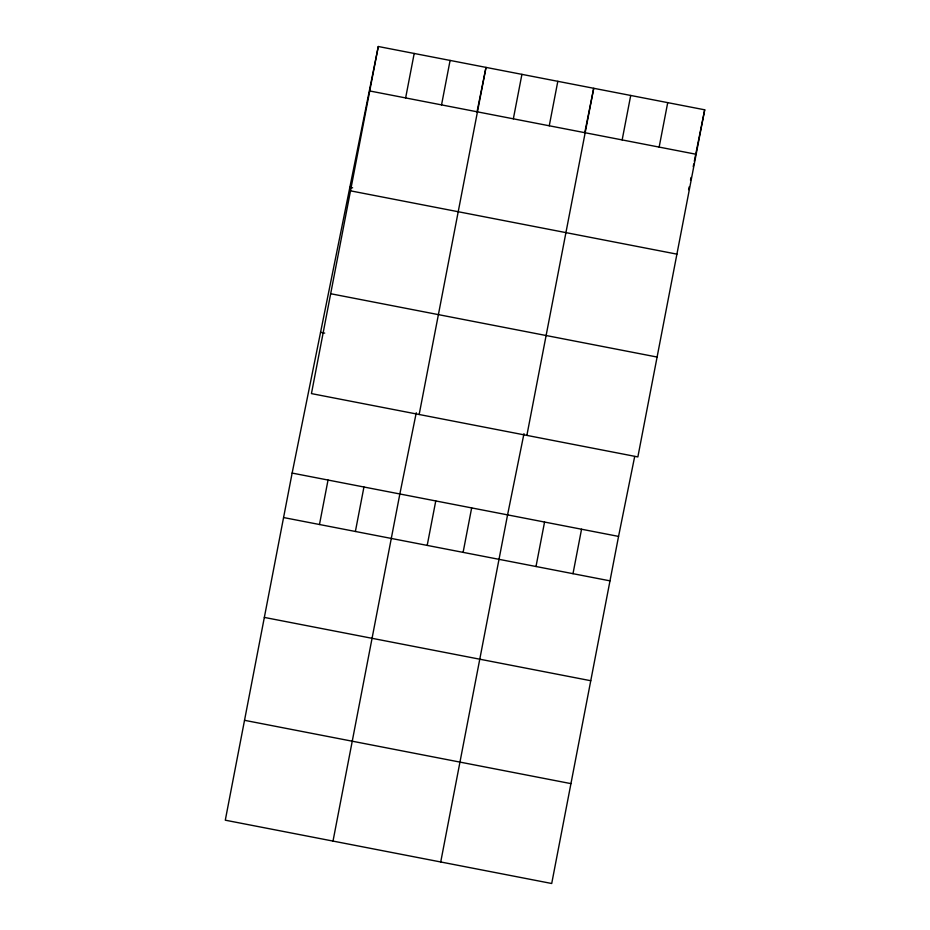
<?xml version="1.0" encoding="UTF-8"?>
<svg xmlns="http://www.w3.org/2000/svg" width="930" height="930" viewBox="0 0 930 930"><rect width="100%" height="100%" fill="white"/><g stroke="black" fill="none" stroke-linecap="round" stroke-linejoin="round"><path stroke-width="1.4" d="M378.289 46.5L311.445 393.599L637.864 456.921L704.708 109.81L378.289 46.5L292.136 473.079L225.293 820.19L551.711 883.5L618.555 536.401L634.679 456.537M319.478 524.508L328.034 480.043M405.631 97.929L414.199 53.463M355.388 531.472L363.944 487.018M441.541 104.892L450.097 60.427M333.01 841.08L399.853 493.981L416.256 412.757M419.163 414.501L486.006 67.39L476.985 112.065M427.196 545.399L435.763 500.945M513.348 118.819L521.916 74.354M463.105 552.362L471.661 507.908M549.258 125.783L557.814 81.329M440.727 861.971L507.571 514.871L523.974 433.659M526.88 435.391L593.724 88.292L584.703 132.955M536.005 566.51L544.562 522.044M622.158 139.919L630.714 95.465M572.996 573.682L581.552 529.216M659.149 147.103L667.717 102.637M688.584 189.674L689.13 186.965M690.49 180.199L691.037 177.491M693.222 166.668L693.768 163.959M694.315 161.25L704.708 109.81M369.733 90.966L696.152 154.275M349.854 187.267L352.621 187.814M350.494 190.836L676.912 254.146M330.685 293.729L657.103 357.05M320.559 332.312L324.709 333.114M292.136 473.079L618.555 536.401M283.569 517.545L609.987 580.855M264.341 617.415L590.759 680.725M244.52 720.308L570.939 783.63"/></g></svg>
